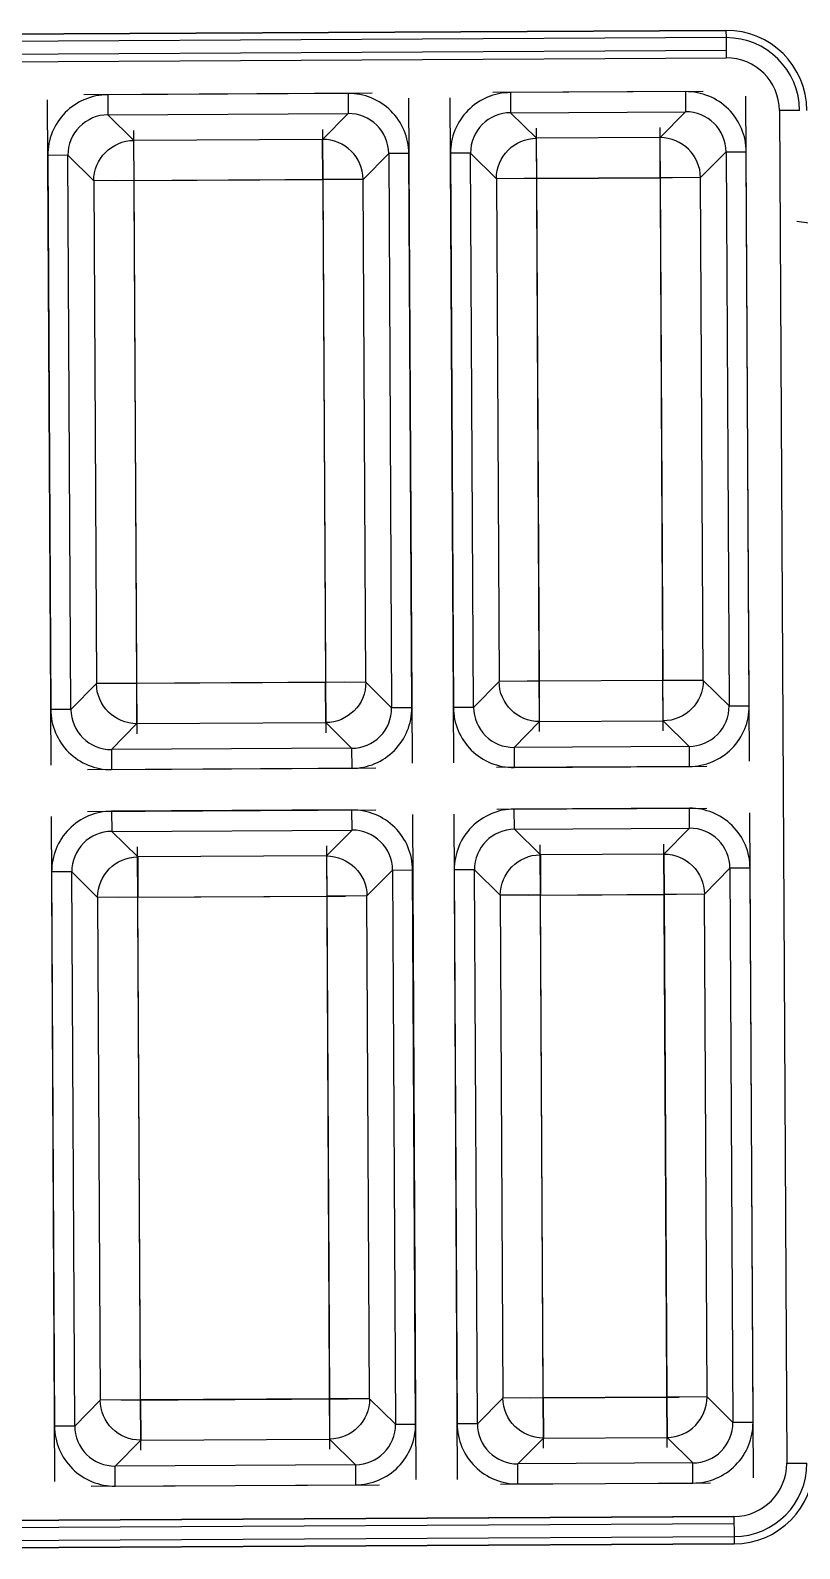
# Model space of a CAD drawing. Header units: millimetres. Extents: x 1543 to 5748, y 1576 to 2417.
# Drawn here: x 5550.34 to 5565.62, y 2240.03 to 2270.21 of the extents above; entities that cross this region are included whole.
import ezdxf

# ---------------------------------------------------------------- set-up
doc = ezdxf.new("R2010")
doc.units = ezdxf.units.MM
doc.layers.get('0').update_dxf_attribs({"lineweight": 25})

msp = doc.modelspace()

# ---------------------------------------------------------------- linework, layer by layer
for p, q in [((5564.16, 2270.207), (5433.513, 2269.508)), ((5433.513, 2269.508), (5564.16, 2270.207)), ((5564.161, 2270.062), (5433.514, 2269.363)), ((5564.162, 2269.807), (5433.515, 2269.108)), ((5433.516, 2268.963), (5564.163, 2269.662)), ((5433.516, 2268.963), (5564.163, 2269.662)), ((5565.217, 2269.815), (5565.217, 2269.815)), ((5565.22, 2269.813), (5565.22, 2269.813)), ((5565.365, 2269.669), (5565.366, 2269.669)), ((5565.224, 2268.613), (5565.367, 2241.733)), ((5565.224, 2268.613), (5565.367, 2241.733)), ((5565.566, 2266.415), (5583.078, 2264.049)), ((5531.834, 2240.499), (5564.327, 2240.672)), ((5564.318, 2240.672), (5534.787, 2240.514)), ((5564.319, 2240.527), (5544.986, 2240.424)), ((5539.267, 2240.138), (5564.32, 2240.272)), ((5546.746, 2240.033), (5564.321, 2240.127)), ((5564.321, 2240.127), (5546.746, 2240.033))]:
    msp.add_line(p, q)
at = {"ltscale": 0.004529}
for p, q in [((5564.16, 2270.207), (5564.161, 2270.062)), ((5564.32, 2240.272), (5564.321, 2240.127))]:
    msp.add_line(p, q, dxfattribs=at)
at = {"ltscale": 0.012497}
msp.add_line((5564.161, 2270.062), (5564.163, 2269.662), dxfattribs=at)
at = {"ltscale": 0.41304}
for p, q in [((5550.751, 2255.607), (5550.681, 2268.824)), ((5558.751, 2255.649), (5558.68, 2268.867)), ((5564.628, 2255.681), (5564.557, 2268.898)), ((5550.827, 2241.367), (5550.757, 2254.584)), ((5558.827, 2241.41), (5558.757, 2254.627)), ((5564.704, 2241.441), (5564.633, 2254.658))]:
    msp.add_line(p, q, dxfattribs=at)
at = {"ltscale": 0.179025}
for p, q in [((5557.131, 2268.956), (5551.402, 2268.925)), ((5557.202, 2255.543), (5551.474, 2255.513))]:
    msp.add_line(p, q, dxfattribs=at)
at = {"ltscale": 0.149188}
for p, q in [((5556.653, 2268.953), (5551.879, 2268.928)), ((5551.881, 2268.528), (5556.655, 2268.553)), ((5556.723, 2255.941), (5551.949, 2255.915)), ((5551.951, 2255.515), (5556.725, 2255.541)), ((5556.729, 2254.713), (5551.955, 2254.688)), ((5551.958, 2254.288), (5556.732, 2254.314)), ((5556.799, 2241.701), (5552.025, 2241.675)), ((5552.027, 2241.275), (5556.801, 2241.301))]:
    msp.add_line(p, q, dxfattribs=at)
at = {"ltscale": 0.012494}
for p, q in [((5551.879, 2268.928), (5551.881, 2268.528)), ((5556.653, 2268.953), (5556.655, 2268.553)), ((5559.879, 2268.97), (5559.881, 2268.571)), ((5563.357, 2268.989), (5563.359, 2268.589)), ((5551.949, 2255.915), (5551.951, 2255.515)), ((5556.723, 2255.941), (5556.725, 2255.541)), ((5559.949, 2255.958), (5559.951, 2255.558)), ((5563.427, 2255.976), (5563.429, 2255.577))]:
    msp.add_line(p, q, dxfattribs=at)
at = {"ltscale": 0.413028}
msp.add_line((5557.853, 2268.862), (5557.924, 2255.645), dxfattribs=at)
at = {"ltscale": 0.130429}
for p, q in [((5563.705, 2268.991), (5559.531, 2268.969)), ((5563.777, 2255.578), (5559.603, 2255.556))]:
    msp.add_line(p, q, dxfattribs=at)
at = {"ltscale": 0.108691}
for p, q in [((5563.357, 2268.989), (5559.879, 2268.97)), ((5559.881, 2268.571), (5563.359, 2268.589)), ((5563.427, 2255.976), (5559.949, 2255.958)), ((5559.951, 2255.558), (5563.429, 2255.577)), ((5563.433, 2254.749), (5559.955, 2254.731)), ((5559.957, 2254.331), (5563.436, 2254.349)), ((5563.503, 2241.737), (5560.025, 2241.718)), ((5560.027, 2241.318), (5563.505, 2241.337))]:
    msp.add_line(p, q, dxfattribs=at)
at = {"ltscale": 0.022598}
for p, q in [((5552.395, 2268.019), (5551.881, 2268.528)), ((5560.395, 2268.062), (5559.881, 2268.571)), ((5551.086, 2267.724), (5551.6, 2267.215)), ((5559.086, 2267.767), (5559.6, 2267.258)), ((5552.472, 2253.779), (5551.958, 2254.288)), ((5560.472, 2253.822), (5559.957, 2254.331)), ((5551.162, 2253.484), (5551.676, 2252.976)), ((5559.162, 2253.527), (5559.676, 2253.019)), ((5551.73, 2242.984), (5551.221, 2242.47)), ((5559.73, 2243.027), (5559.221, 2242.513)), ((5560.025, 2241.718), (5560.534, 2242.232)), ((5552.025, 2241.675), (5552.534, 2242.189))]:
    msp.add_line(p, q, dxfattribs=at)
at = {"ltscale": 0.022597}
for p, q in [((5556.655, 2268.553), (5556.147, 2268.039)), ((5563.359, 2268.589), (5562.851, 2268.075)), ((5556.951, 2267.244), (5557.459, 2267.758)), ((5563.655, 2267.28), (5564.163, 2267.794)), ((5556.732, 2254.314), (5556.223, 2253.8)), ((5563.436, 2254.349), (5562.927, 2253.835)), ((5557.027, 2253.004), (5557.535, 2253.518)), ((5563.731, 2253.04), (5564.239, 2253.554)), ((5557.594, 2242.504), (5557.08, 2243.013)), ((5564.298, 2242.54), (5563.784, 2243.049)), ((5556.285, 2242.209), (5556.799, 2241.701)), ((5562.989, 2242.245), (5563.503, 2241.737))]:
    msp.add_line(p, q, dxfattribs=at)
at = {"ltscale": 0.0125}
for p, q in [((5565.624, 2268.615), (5565.224, 2268.613)), ((5565.367, 2241.733), (5565.767, 2241.735)), ((5564.318, 2240.672), (5564.32, 2240.272))]:
    msp.add_line(p, q, dxfattribs=at)
at = {"ltscale": 0.374692}
for p, q in [((5552.459, 2256.229), (5552.394, 2268.219)), ((5560.458, 2256.272), (5560.394, 2268.262)), ((5562.914, 2256.285), (5562.85, 2268.275))]:
    msp.add_line(p, q, dxfattribs=at)
at = {"ltscale": 0.37468}
msp.add_line((5556.146, 2268.239), (5556.21, 2256.249), dxfattribs=at)
at = {"ltscale": 0.117232}
for p, q in [((5556.147, 2268.039), (5552.395, 2268.019)), ((5552.4, 2267.22), (5556.151, 2267.24)), ((5556.205, 2257.249), (5552.453, 2257.228)), ((5552.457, 2256.429), (5556.209, 2256.449)), ((5556.223, 2253.8), (5552.472, 2253.779)), ((5552.476, 2252.98), (5556.227, 2253)), ((5556.281, 2243.009), (5552.529, 2242.989)), ((5552.534, 2242.189), (5556.285, 2242.209))]:
    msp.add_line(p, q, dxfattribs=at)
at = {"ltscale": 0.024985}
for p, q in [((5552.4, 2267.22), (5552.395, 2268.019)), ((5556.151, 2267.24), (5556.147, 2268.039)), ((5560.4, 2267.263), (5560.395, 2268.062)), ((5562.855, 2267.276), (5562.851, 2268.075)), ((5556.951, 2267.244), (5556.151, 2267.24)), ((5560.4, 2267.263), (5559.6, 2267.258)), ((5563.655, 2267.28), (5562.855, 2267.276)), ((5552.4, 2267.22), (5551.6, 2267.215)), ((5563.708, 2257.289), (5562.909, 2257.284)), ((5562.913, 2256.485), (5562.909, 2257.284)), ((5552.453, 2257.228), (5551.654, 2257.224)), ((5552.457, 2256.429), (5552.453, 2257.228)), ((5557.004, 2257.253), (5556.205, 2257.249)), ((5556.209, 2256.449), (5556.205, 2257.249)), ((5560.453, 2257.271), (5559.654, 2257.267)), ((5560.457, 2256.472), (5560.453, 2257.271)), ((5552.472, 2253.779), (5552.476, 2252.98)), ((5556.223, 2253.8), (5556.227, 2253)), ((5560.472, 2253.822), (5560.476, 2253.023)), ((5562.927, 2253.835), (5562.931, 2253.036)), ((5552.476, 2252.98), (5551.676, 2252.976)), ((5557.027, 2253.004), (5556.227, 2253)), ((5560.476, 2253.023), (5559.676, 2253.019)), ((5563.731, 2253.04), (5562.931, 2253.036)), ((5552.529, 2242.989), (5551.73, 2242.984)), ((5552.529, 2242.989), (5552.534, 2242.189)), ((5557.08, 2243.013), (5556.281, 2243.009)), ((5556.281, 2243.009), (5556.285, 2242.209)), ((5560.529, 2243.032), (5559.73, 2243.027)), ((5560.529, 2243.032), (5560.534, 2242.232)), ((5563.784, 2243.049), (5562.985, 2243.045)), ((5562.985, 2243.045), (5562.989, 2242.245))]:
    msp.add_line(p, q, dxfattribs=at)
at = {"ltscale": 0.076735}
for p, q in [((5562.851, 2268.075), (5560.395, 2268.062)), ((5560.4, 2267.263), (5562.855, 2267.276)), ((5562.909, 2257.284), (5560.453, 2257.271)), ((5560.457, 2256.472), (5562.913, 2256.485)), ((5562.927, 2253.835), (5560.472, 2253.822)), ((5560.476, 2253.023), (5562.931, 2253.036)), ((5562.985, 2243.045), (5560.529, 2243.032)), ((5560.534, 2242.232), (5562.989, 2242.245))]:
    msp.add_line(p, q, dxfattribs=at)
at = {"ltscale": 0.012492}
for p, q in [((5551.086, 2267.724), (5550.686, 2267.722)), ((5557.859, 2267.76), (5557.459, 2267.758)), ((5559.086, 2267.767), (5558.686, 2267.765)), ((5564.163, 2267.794), (5564.563, 2267.796)), ((5551.145, 2256.71), (5550.745, 2256.708)), ((5557.918, 2256.746), (5557.518, 2256.744)), ((5559.145, 2256.753), (5558.745, 2256.751)), ((5564.222, 2256.78), (5564.622, 2256.782)), ((5551.162, 2253.484), (5550.763, 2253.482)), ((5557.535, 2253.518), (5557.935, 2253.521)), ((5559.162, 2253.527), (5558.763, 2253.525)), ((5564.639, 2253.556), (5564.239, 2253.554)), ((5557.594, 2242.504), (5557.994, 2242.507)), ((5559.221, 2242.513), (5558.821, 2242.511)), ((5564.698, 2242.542), (5564.298, 2242.54)), ((5551.221, 2242.47), (5550.822, 2242.468))]:
    msp.add_line(p, q, dxfattribs=at)
at = {"ltscale": 0.344186}
for p, q in [((5550.686, 2267.722), (5550.745, 2256.708)), ((5551.145, 2256.71), (5551.086, 2267.724)), ((5557.459, 2267.758), (5557.518, 2256.744)), ((5557.918, 2256.746), (5557.859, 2267.76)), ((5558.686, 2267.765), (5558.745, 2256.751)), ((5559.145, 2256.753), (5559.086, 2267.767)), ((5564.163, 2267.794), (5564.222, 2256.78)), ((5564.622, 2256.782), (5564.563, 2267.796))]:
    msp.add_line(p, q, dxfattribs=at)
at = {"ltscale": 0.140677}
for p, q in [((5556.526, 2267.242), (5552.025, 2267.218)), ((5556.58, 2257.251), (5552.078, 2257.226))]:
    msp.add_line(p, q, dxfattribs=at)
at = {"ltscale": 0.312231}
for p, q in [((5557.004, 2257.253), (5556.951, 2267.244)), ((5559.6, 2267.258), (5559.654, 2257.267)), ((5560.453, 2257.271), (5560.4, 2267.263)), ((5562.855, 2267.276), (5562.909, 2257.284)), ((5563.708, 2257.289), (5563.655, 2267.28)), ((5551.6, 2267.215), (5551.654, 2257.224)), ((5552.453, 2257.228), (5552.4, 2267.22)), ((5556.151, 2267.24), (5556.205, 2257.249)), ((5551.676, 2252.976), (5551.73, 2242.984)), ((5552.529, 2242.989), (5552.476, 2252.98)), ((5556.227, 2253), (5556.281, 2243.009)), ((5557.08, 2243.013), (5557.027, 2253.004)), ((5559.676, 2253.019), (5559.73, 2243.027)), ((5560.529, 2243.032), (5560.476, 2253.023)), ((5562.931, 2253.036), (5562.985, 2243.045)), ((5563.784, 2243.049), (5563.731, 2253.04))]:
    msp.add_line(p, q, dxfattribs=at)
at = {"ltscale": 0.092082}
for p, q in [((5563.101, 2267.277), (5560.154, 2267.261)), ((5563.154, 2257.286), (5560.208, 2257.27))]:
    msp.add_line(p, q, dxfattribs=at)
at = {"ltscale": 0.022594}
for p, q in [((5564.222, 2256.78), (5563.708, 2257.289)), ((5557.518, 2256.744), (5557.004, 2257.253)), ((5556.209, 2256.449), (5556.723, 2255.941)), ((5562.913, 2256.485), (5563.427, 2255.976))]:
    msp.add_line(p, q, dxfattribs=at)
at = {"ltscale": 0.022596}
for p, q in [((5551.654, 2257.224), (5551.145, 2256.71)), ((5559.654, 2257.267), (5559.145, 2256.753)), ((5551.949, 2255.915), (5552.457, 2256.429)), ((5559.949, 2255.958), (5560.457, 2256.472))]:
    msp.add_line(p, q, dxfattribs=at)
at = {"ltscale": 0.179041}
for p, q in [((5551.478, 2254.685), (5557.207, 2254.716)), ((5551.55, 2241.273), (5557.279, 2241.304))]:
    msp.add_line(p, q, dxfattribs=at)
at = {"ltscale": 0.012491}
for p, q in [((5551.955, 2254.688), (5551.958, 2254.288)), ((5556.732, 2254.314), (5556.729, 2254.713)), ((5559.957, 2254.331), (5559.955, 2254.731)), ((5563.436, 2254.349), (5563.433, 2254.749)), ((5552.027, 2241.275), (5552.025, 2241.675)), ((5556.799, 2241.701), (5556.801, 2241.301)), ((5560.027, 2241.318), (5560.025, 2241.718)), ((5563.505, 2241.337), (5563.503, 2241.737))]:
    msp.add_line(p, q, dxfattribs=at)
at = {"ltscale": 0.413025}
msp.add_line((5557.929, 2254.622), (5558, 2241.405), dxfattribs=at)
at = {"ltscale": 0.130444}
for p, q in [((5559.607, 2254.729), (5563.782, 2254.751)), ((5559.679, 2241.316), (5563.853, 2241.339))]:
    msp.add_line(p, q, dxfattribs=at)
at = {"ltscale": 0.374695}
for p, q in [((5552.535, 2241.99), (5552.471, 2253.98)), ((5560.535, 2242.032), (5560.47, 2254.022)), ((5562.99, 2242.045), (5562.926, 2254.036))]:
    msp.add_line(p, q, dxfattribs=at)
at = {"ltscale": 0.374677}
msp.add_line((5556.222, 2253.999), (5556.286, 2242.01), dxfattribs=at)
at = {"ltscale": 0.344189}
for p, q in [((5550.763, 2253.482), (5550.822, 2242.468)), ((5551.221, 2242.47), (5551.162, 2253.484)), ((5557.535, 2253.518), (5557.594, 2242.504)), ((5557.994, 2242.507), (5557.935, 2253.521)), ((5558.763, 2253.525), (5558.821, 2242.511)), ((5559.221, 2242.513), (5559.162, 2253.527)), ((5564.239, 2253.554), (5564.298, 2242.54)), ((5564.698, 2242.542), (5564.639, 2253.556))]:
    msp.add_line(p, q, dxfattribs=at)
at = {"ltscale": 0.140692}
for p, q in [((5552.101, 2252.978), (5556.603, 2253.002)), ((5552.154, 2242.987), (5556.656, 2243.011))]:
    msp.add_line(p, q, dxfattribs=at)
at = {"ltscale": 0.092097}
for p, q in [((5560.23, 2253.021), (5563.177, 2253.037)), ((5560.284, 2243.03), (5563.231, 2243.046))]:
    msp.add_line(p, q, dxfattribs=at)
for centre, radius, start, end in [((5564.168, 2268.607), 1.6, 0.3064, 90.3064), ((5564.168, 2268.607), 1.6, 0.3064, 90.3064), ((5564.168, 2268.607), 1.455, 0.3064, 90.3064), ((5564.168, 2268.607), 1.055, 0.3064, 90.3064), ((5551.885, 2267.729), 1.199, 90.2907, 180.3222), ((5556.66, 2267.754), 1.199, 0.2907, 90.3222), ((5559.885, 2267.771), 1.199, 90.2907, 180.3222), ((5563.364, 2267.79), 1.199, 0.2907, 90.3222), ((5551.885, 2267.729), 0.799, 90.2481, 180.3647), ((5556.66, 2267.755), 0.799, 0.2481, 90.3647), ((5559.885, 2267.772), 0.799, 90.2481, 180.3647), ((5563.364, 2267.791), 0.799, 0.2481, 90.3647), ((5556.15, 2267.239), 0.801, 0.392, 90.2209), ((5562.854, 2267.274), 0.801, 0.392, 90.2209), ((5551.944, 2256.714), 1.199, 180.2907, 270.3222), ((5551.944, 2256.714), 0.799, 180.2481, 270.3647), ((5556.719, 2256.739), 0.799, 270.2481, 0.3647), ((5556.719, 2256.74), 1.199, 270.2907, 0.3222), ((5559.944, 2256.757), 1.199, 180.2907, 270.3222), ((5559.944, 2256.756), 0.799, 180.2481, 270.3647), ((5563.423, 2256.775), 0.799, 270.2481, 0.3647), ((5563.423, 2256.776), 1.199, 270.2907, 0.3222), ((5551.962, 2253.489), 1.199, 90.2907, 180.3222), ((5556.736, 2253.514), 1.199, 0.2907, 90.3222), ((5559.961, 2253.532), 1.199, 90.2907, 180.3222), ((5563.44, 2253.55), 1.199, 0.2907, 90.3222), ((5551.961, 2253.489), 0.799, 90.2481, 180.3647), ((5556.737, 2253.515), 0.799, 0.2481, 90.3647), ((5559.961, 2253.532), 0.799, 90.2481, 180.3647), ((5563.441, 2253.551), 0.799, 0.2481, 90.3647), ((5562.983, 2243.046), 0.801, 270.392, 0.2209), ((5556.796, 2242.499), 0.799, 270.2481, 0.3647), ((5556.795, 2242.5), 1.199, 270.2907, 0.3222), ((5560.02, 2242.517), 1.199, 180.2907, 270.3222), ((5560.02, 2242.517), 0.799, 180.2481, 270.3647), ((5563.5, 2242.535), 0.799, 270.2481, 0.3647), ((5563.499, 2242.536), 1.199, 270.2907, 0.3222), ((5552.02, 2242.474), 1.199, 180.2907, 270.3222), ((5552.02, 2242.474), 0.799, 180.2481, 270.3647), ((5564.312, 2241.727), 1.055, 270.3064, 0.3064), ((5564.312, 2241.727), 1.455, 270.3064, 0.3064), ((5564.312, 2241.727), 1.6, 270.3064, 0.3064), ((5564.312, 2241.727), 1.6, 270.3064, 0.3064)]:
    msp.add_arc(centre, radius, start, end)
at = {"extrusion": (0, 0, -1)}
for centre, major_axis in [((5552.4, 2267.22), (0.563, 0.569)), ((5560.4, 2267.263), (0.563, 0.569)), ((5562.909, 2257.284), (-0.563, -0.569)), ((5552.453, 2257.228), (-0.569, 0.563)), ((5556.205, 2257.249), (-0.563, -0.569)), ((5560.453, 2257.271), (-0.569, 0.563)), ((5552.476, 2252.98), (0.563, 0.569)), ((5556.227, 2253), (0.569, -0.563)), ((5560.476, 2253.023), (0.563, 0.569)), ((5562.931, 2253.036), (0.569, -0.563)), ((5552.529, 2242.989), (-0.569, 0.563)), ((5556.281, 2243.009), (-0.563, -0.569)), ((5560.529, 2243.032), (-0.569, 0.563))]:
    msp.add_ellipse(centre, major_axis=major_axis, ratio=0.998783, start_param=3.9276, end_param=5.497178, dxfattribs=at)

doc.saveas('drawing.dxf')
